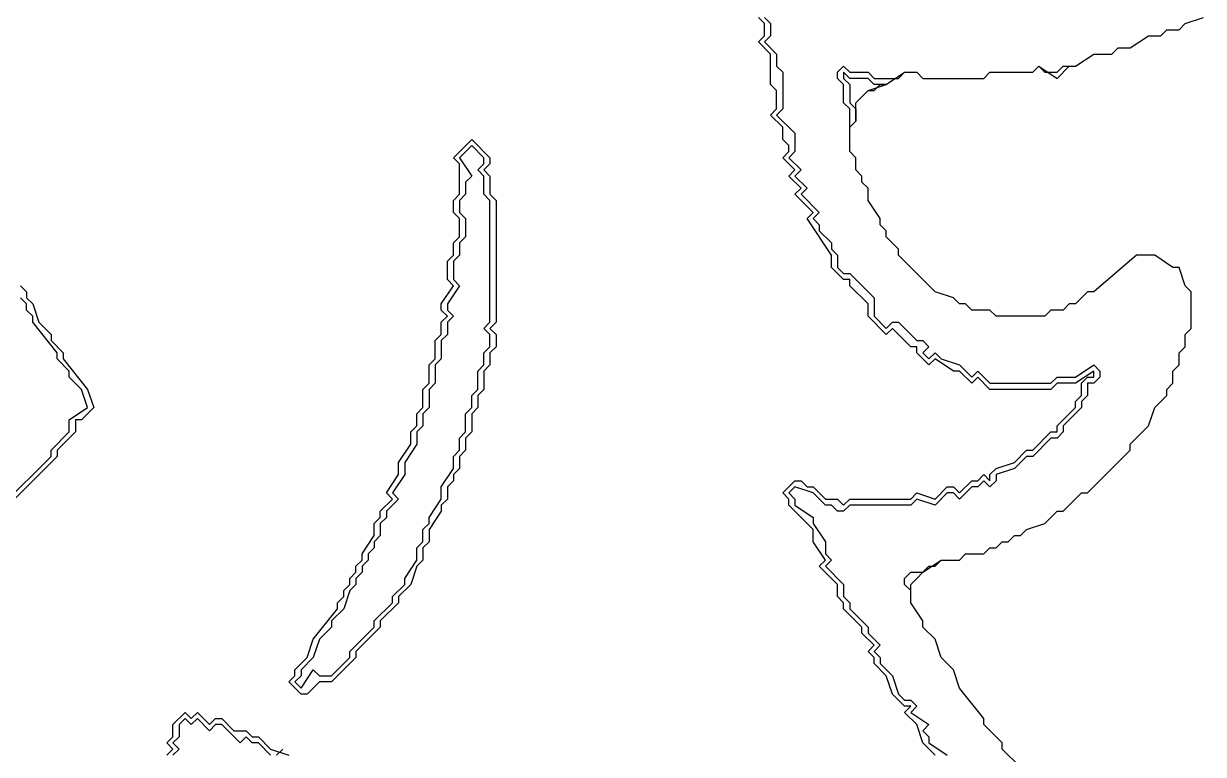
# Model space of a CAD drawing. Header units: millimetres. Extents: x 2 to 58.7, y 4.1 to 84.
# Drawn here: x 39.72 to 51.45, y 49.28 to 56.55 of the extents above; entities that cross this region are included whole.
import ezdxf

# ---------------------------------------------------------------- set-up
doc = ezdxf.new("R2010")
doc.units = ezdxf.units.MM
for name, color, linetype, true_color in [('CUT_OUTER', 1, 'Continuous', 0xa7a7a7), ('FILL_HAIR', 5, 'Continuous', 0x905530), ('FILL_WHITE', 4, 'Continuous', 0xf5f3f0), ('RAISED_METAL', 2, 'Continuous', 0xa7a7a7)]:
    doc.layers.add(name, color=color, linetype=linetype, true_color=true_color)

msp = doc.modelspace()

# ---------------------------------------------------------------- linework, layer by layer
at = {"layer": 'CUT_OUTER'}
msp.add_lwpolyline([(49.63, 49.152), (49.449, 49.333), (49.449, 49.394), (49.267, 49.576), (49.267, 49.636), (49.024, 49.939), (48.964, 50.121), (48.843, 50.242), (48.782, 50.424), (48.661, 50.545), (48.661, 50.606), (48.54, 50.788), (48.54, 50.97), (48.721, 51.152), (48.782, 51.152), (48.843, 51.212), (49.024, 51.212), (49.085, 51.273), (49.267, 51.273), (49.327, 51.333), (49.388, 51.333), (49.449, 51.394), (49.509, 51.394), (49.57, 51.455), (49.63, 51.455), (49.691, 51.515), (49.873, 51.576), (49.994, 51.697), (50.055, 51.697), (50.236, 51.879), (50.297, 51.879), (50.721, 52.303), (50.721, 52.364), (50.903, 52.545), (50.964, 52.727), (51.085, 52.848), (51.085, 52.909), (51.145, 52.97), (51.145, 53.091), (51.206, 53.152), (51.206, 53.273), (51.267, 53.333), (51.267, 53.455), (51.327, 53.515), (51.327, 53.879), (51.267, 53.939), (51.206, 54.121), (51.145, 54.121), (50.964, 54.242), (50.782, 54.242), (50.358, 53.879), (50.297, 53.879), (50.176, 53.758), (50.115, 53.758), (50.055, 53.697), (49.933, 53.697), (49.873, 53.636), (49.388, 53.636), (49.327, 53.697), (49.146, 53.697), (49.085, 53.758), (49.024, 53.758), (48.964, 53.818), (48.782, 53.879), (48.418, 54.242), (48.418, 54.303), (48.297, 54.424), (48.297, 54.485), (48.237, 54.545), (48.237, 54.606), (48.115, 54.788), (48.115, 54.909), (48.055, 54.97), (48.055, 55.03), (47.994, 55.091), (47.994, 55.212), (47.934, 55.273), (47.934, 55.515), (47.994, 55.576), (47.994, 55.758), (48.115, 55.879), (48.176, 55.879), (48.237, 55.939), (48.297, 55.939), (48.479, 56.061), (48.6, 56.061), (48.661, 56), (49.267, 56), (49.327, 56.061), (49.752, 56.061), (49.812, 56.121), (49.994, 56), (50.115, 56.121), (50.176, 56.121), (50.358, 56.242), (50.539, 56.242), (50.6, 56.303), (50.721, 56.303), (50.903, 56.424), (51.024, 56.424), (51.085, 56.485), (51.206, 56.485), (51.267, 56.545), (51.448, 56.606)], dxfattribs=at)
at = {"layer": 'FILL_HAIR'}
for points in [[(48.782, 49.273), (48.661, 49.394), (48.6, 49.576), (48.479, 49.697), (48.54, 49.758), (48.479, 49.758), (48.358, 49.879), (48.297, 50.061), (48.176, 50.182), (48.176, 50.242), (48.115, 50.303), (48.176, 50.364), (48.055, 50.485), (48.055, 50.545), (47.873, 50.727), (47.873, 50.788), (47.812, 50.848), (47.812, 50.97), (47.631, 51.152), (47.691, 51.212), (47.57, 51.394), (47.57, 51.515), (47.328, 51.758), (47.328, 51.818), (47.267, 51.879), (47.388, 52), (47.449, 52), (47.509, 51.939), (47.57, 51.939), (47.691, 51.818), (47.812, 51.818), (47.873, 51.758), (47.934, 51.818), (48.54, 51.818), (48.6, 51.879), (48.782, 51.818), (48.903, 51.939), (48.964, 51.939), (49.024, 51.879), (49.146, 52), (49.206, 52), (49.267, 52.061), (49.327, 52), (49.327, 52.061), (49.388, 52.121), (49.57, 52.182), (49.691, 52.303), (49.752, 52.303), (49.933, 52.485), (49.994, 52.485), (49.994, 52.545), (50.176, 52.727), (50.176, 52.788), (50.236, 52.848), (50.236, 52.97), (50.297, 53.03), (50.358, 53.03), (50.358, 53.091), (50.176, 52.97), (49.994, 52.97), (49.933, 52.909), (49.327, 52.909), (49.206, 53.03), (49.146, 52.97), (49.024, 53.091), (48.964, 53.091), (48.782, 53.212), (48.721, 53.152), (48.6, 53.273), (48.6, 53.333), (48.54, 53.333), (48.358, 53.515), (48.297, 53.455), (48.115, 53.636), (48.115, 53.758), (47.934, 53.939), (47.934, 54), (47.873, 54), (47.752, 54.121), (47.752, 54.242), (47.509, 54.606), (47.57, 54.667), (47.388, 54.848), (47.449, 54.909), (47.328, 55.03), (47.388, 55.091), (47.267, 55.212), (47.328, 55.273), (47.328, 55.333), (47.267, 55.394), (47.267, 55.515), (47.146, 55.636), (47.206, 55.697), (47.206, 55.879), (47.146, 55.939), (47.146, 56.242), (47.025, 56.364), (47.085, 56.424), (47.085, 56.545), (47.025, 56.606)], [(39.692, 53.939), (39.753, 53.879), (39.753, 53.818), (39.813, 53.758), (39.874, 53.576), (39.995, 53.455), (39.995, 53.394), (40.116, 53.273), (40.116, 53.212), (40.359, 52.909), (40.419, 52.727), (40.298, 52.606), (40.238, 52.606), (40.238, 52.485), (40.056, 52.303), (40.056, 52.242), (39.571, 51.758)], [(41.147, 49.273), (41.207, 49.333), (41.147, 49.394), (41.207, 49.455), (41.207, 49.576), (41.328, 49.697), (41.389, 49.636), (41.45, 49.697), (41.571, 49.576), (41.631, 49.636), (41.692, 49.636), (41.813, 49.515), (41.934, 49.515), (41.995, 49.455), (42.056, 49.455), (42.177, 49.333), (42.359, 49.273)]]:
    msp.add_lwpolyline(points, dxfattribs=at)
msp.add_lwpolyline([(44.177, 55.394), (44.358, 55.212), (44.358, 55.152), (44.298, 55.091), (44.358, 55.03), (44.358, 54.848), (44.419, 54.788), (44.419, 53.576), (44.358, 53.515), (44.419, 53.455), (44.419, 53.333), (44.358, 53.273), (44.358, 53.152), (44.298, 53.091), (44.298, 52.909), (44.237, 52.848), (44.237, 52.727), (44.177, 52.667), (44.177, 52.485), (44.116, 52.424), (44.116, 52.303), (44.055, 52.242), (44.055, 52.121), (43.995, 52.061), (43.995, 52), (43.934, 51.939), (43.934, 51.818), (43.874, 51.758), (43.874, 51.697), (43.752, 51.515), (43.752, 51.394), (43.692, 51.333), (43.692, 51.212), (43.631, 51.152), (43.571, 50.97), (43.449, 50.848), (43.449, 50.788), (43.268, 50.606), (43.268, 50.545), (43.025, 50.303), (43.025, 50.242), (42.783, 50), (42.662, 50), (42.54, 49.879), (42.48, 49.879), (42.359, 50), (42.419, 50.061), (42.419, 50.121), (42.54, 50.242), (42.601, 50.424), (42.843, 50.727), (42.843, 50.788), (42.904, 50.848), (42.904, 50.909), (42.965, 50.97), (42.965, 51.03), (43.025, 51.091), (43.025, 51.152), (43.086, 51.212), (43.086, 51.273), (43.207, 51.455), (43.207, 51.576), (43.268, 51.636), (43.268, 51.697), (43.389, 51.818), (43.328, 51.879), (43.449, 52.061), (43.449, 52.182), (43.571, 52.364), (43.571, 52.485), (43.631, 52.545), (43.631, 52.667), (43.692, 52.727), (43.692, 52.909), (43.752, 52.97), (43.752, 53.152), (43.813, 53.212), (43.813, 53.394), (43.874, 53.455), (43.874, 53.576), (43.934, 53.636), (43.874, 53.697), (43.874, 53.758), (43.995, 53.939), (43.934, 54), (43.934, 54.182), (43.995, 54.242), (43.995, 54.364), (44.055, 54.424), (44.055, 54.606), (43.995, 54.667), (43.995, 54.788), (44.055, 54.848), (44.055, 55.152), (43.995, 55.212)], close=True, dxfattribs=at)
at = {"layer": 'FILL_WHITE'}
msp.add_lwpolyline([(47.873, 56.061), (47.873, 56), (47.934, 55.939), (47.934, 55.758), (47.994, 55.697), (47.994, 55.576), (47.994, 55.758), (48.115, 55.879), (48.297, 55.939), (48.176, 55.939), (48.115, 56), (47.934, 56)], close=True, dxfattribs=at)
at = {"layer": 'RAISED_METAL'}
for points in [[(47.085, 56.606), (47.146, 56.545), (47.146, 56.424), (47.085, 56.364), (47.206, 56.242), (47.206, 56.121), (47.267, 56.061), (47.267, 55.697), (47.206, 55.636), (47.388, 55.455), (47.388, 55.273), (47.328, 55.212), (47.449, 55.091), (47.388, 55.03), (47.509, 54.909), (47.449, 54.848), (47.631, 54.667), (47.57, 54.606), (47.631, 54.545), (47.631, 54.485), (47.752, 54.364), (47.752, 54.303), (47.812, 54.242), (47.812, 54.121), (47.873, 54.061), (47.934, 54.061), (48.176, 53.818), (48.176, 53.636), (48.297, 53.515), (48.358, 53.576), (48.418, 53.576), (48.6, 53.394), (48.661, 53.394), (48.721, 53.333), (48.661, 53.273), (48.721, 53.212), (48.782, 53.273), (48.843, 53.212), (49.024, 53.152), (49.146, 53.03), (49.206, 53.091), (49.327, 52.97), (49.933, 52.97), (49.994, 53.03), (50.176, 53.03), (50.358, 53.152), (50.418, 53.091), (50.418, 53.03), (50.358, 52.97), (50.297, 52.97), (50.297, 52.848), (50.236, 52.788), (50.236, 52.727), (50.055, 52.545), (50.055, 52.485), (49.994, 52.424), (49.933, 52.424), (49.752, 52.242), (49.691, 52.242), (49.57, 52.121), (49.388, 52.061), (49.388, 52), (49.327, 51.939), (49.267, 52), (49.206, 51.939), (49.146, 51.939), (49.024, 51.818), (48.964, 51.879), (48.903, 51.879), (48.782, 51.758), (48.6, 51.818), (48.54, 51.758), (47.934, 51.758), (47.873, 51.697), (47.812, 51.697), (47.752, 51.758), (47.691, 51.758), (47.57, 51.879), (47.388, 51.939), (47.328, 51.879), (47.388, 51.818), (47.388, 51.758), (47.57, 51.636), (47.57, 51.576), (47.691, 51.394), (47.691, 51.273), (47.752, 51.212), (47.691, 51.152), (47.873, 50.97), (47.873, 50.848), (47.934, 50.788), (47.934, 50.727), (48.115, 50.545), (48.115, 50.485), (48.237, 50.364), (48.176, 50.303), (48.237, 50.242), (48.237, 50.182), (48.358, 50.061), (48.418, 49.879), (48.479, 49.818), (48.54, 49.818), (48.6, 49.758), (48.54, 49.697), (48.721, 49.576), (48.661, 49.515), (48.721, 49.455), (48.721, 49.394), (48.903, 49.273)], [(49.63, 49.152), (49.449, 49.333), (49.449, 49.394), (49.267, 49.576), (49.267, 49.636), (49.024, 49.939), (48.964, 50.121), (48.843, 50.242), (48.782, 50.424), (48.661, 50.545), (48.661, 50.606), (48.54, 50.788), (48.54, 50.909), (48.479, 50.97), (48.479, 51.03), (48.54, 51.091), (48.661, 51.091), (48.843, 51.212), (49.024, 51.212), (49.085, 51.273), (49.267, 51.273), (49.327, 51.333), (49.388, 51.333), (49.449, 51.394), (49.509, 51.394), (49.57, 51.455), (49.63, 51.455), (49.691, 51.515), (49.873, 51.576), (49.994, 51.697), (50.055, 51.697), (50.236, 51.879), (50.297, 51.879), (50.721, 52.303), (50.721, 52.364), (50.903, 52.545), (50.964, 52.727), (51.085, 52.848), (51.085, 52.909), (51.145, 52.97), (51.145, 53.091), (51.206, 53.152), (51.206, 53.273), (51.267, 53.333), (51.267, 53.455), (51.327, 53.515), (51.327, 53.879), (51.267, 53.939), (51.206, 54.121), (51.145, 54.121), (50.964, 54.242), (50.782, 54.242), (50.358, 53.879), (50.297, 53.879), (50.176, 53.758), (50.115, 53.758), (50.055, 53.697), (49.933, 53.697), (49.873, 53.636), (49.388, 53.636), (49.327, 53.697), (49.146, 53.697), (49.085, 53.758), (49.024, 53.758), (48.964, 53.818), (48.782, 53.879), (48.418, 54.242), (48.418, 54.303), (48.297, 54.424), (48.297, 54.485), (48.237, 54.545), (48.237, 54.606), (48.115, 54.788), (48.115, 54.909), (48.055, 54.97), (48.055, 55.03), (47.994, 55.091), (47.994, 55.212), (47.934, 55.273), (47.934, 55.697), (47.873, 55.758), (47.873, 55.939), (47.812, 56), (47.812, 56.061), (47.873, 56.121), (47.934, 56.061), (48.115, 56.061), (48.176, 56), (48.418, 56), (48.479, 56.061), (48.6, 56.061), (48.661, 56), (49.267, 56), (49.327, 56.061), (49.752, 56.061), (49.812, 56.121), (49.873, 56.061), (49.994, 56.061), (50.055, 56.121), (50.176, 56.121), (50.358, 56.242), (50.539, 56.242), (50.6, 56.303), (50.721, 56.303), (50.903, 56.424), (51.024, 56.424), (51.085, 56.485), (51.206, 56.485), (51.267, 56.545), (51.448, 56.606)], [(39.51, 51.758), (39.995, 52.242), (39.995, 52.303), (40.177, 52.485), (40.177, 52.606), (40.359, 52.727), (40.298, 52.909), (40.177, 53.03), (40.177, 53.091), (40.056, 53.212), (40.056, 53.273), (39.813, 53.576), (39.813, 53.636), (39.753, 53.697), (39.753, 53.758), (39.692, 53.818)], [(42.177, 49.273), (42.056, 49.394), (41.995, 49.394), (41.934, 49.455), (41.874, 49.394), (41.692, 49.576), (41.631, 49.576), (41.571, 49.515), (41.45, 49.636), (41.389, 49.576), (41.328, 49.636), (41.268, 49.576), (41.268, 49.455), (41.207, 49.394), (41.268, 49.333), (41.207, 49.273)], [(42.237, 49.273), (42.298, 49.333), (42.237, 49.273)]]:
    msp.add_lwpolyline(points, dxfattribs=at)
msp.add_lwpolyline([(44.177, 55.333), (44.055, 55.212), (44.177, 55.03), (44.116, 54.97), (44.116, 54.848), (44.055, 54.788), (44.055, 54.667), (44.116, 54.606), (44.116, 54.424), (44.055, 54.364), (44.055, 54.242), (43.995, 54.182), (43.995, 54), (44.055, 53.939), (43.934, 53.758), (43.934, 53.697), (43.995, 53.636), (43.934, 53.576), (43.934, 53.455), (43.874, 53.394), (43.874, 53.212), (43.813, 53.152), (43.813, 52.97), (43.752, 52.909), (43.752, 52.727), (43.692, 52.667), (43.692, 52.545), (43.631, 52.485), (43.631, 52.364), (43.51, 52.182), (43.51, 52.061), (43.389, 51.879), (43.449, 51.818), (43.328, 51.697), (43.328, 51.636), (43.268, 51.576), (43.268, 51.455), (43.207, 51.394), (43.207, 51.333), (43.146, 51.273), (43.146, 51.212), (43.086, 51.152), (43.086, 51.091), (43.025, 51.03), (43.025, 50.97), (42.965, 50.909), (42.904, 50.727), (42.783, 50.606), (42.783, 50.545), (42.662, 50.424), (42.601, 50.242), (42.48, 50.121), (42.48, 50.061), (42.419, 50), (42.48, 49.939), (42.601, 50.121), (42.662, 50.061), (42.783, 50.061), (42.965, 50.242), (42.965, 50.303), (43.207, 50.545), (43.207, 50.606), (43.389, 50.788), (43.389, 50.848), (43.51, 50.97), (43.51, 51.03), (43.631, 51.212), (43.631, 51.333), (43.692, 51.394), (43.692, 51.515), (43.752, 51.576), (43.752, 51.636), (43.874, 51.818), (43.874, 51.939), (43.995, 52.121), (43.995, 52.242), (44.055, 52.303), (44.055, 52.424), (44.116, 52.485), (44.116, 52.667), (44.177, 52.727), (44.177, 52.848), (44.237, 52.909), (44.237, 53.091), (44.298, 53.152), (44.298, 53.273), (44.358, 53.333), (44.358, 53.455), (44.298, 53.515), (44.358, 53.576), (44.358, 54.788), (44.298, 54.848), (44.298, 55.03), (44.237, 55.091), (44.298, 55.152), (44.298, 55.212)], close=True, dxfattribs=at)

doc.saveas('drawing.dxf')
